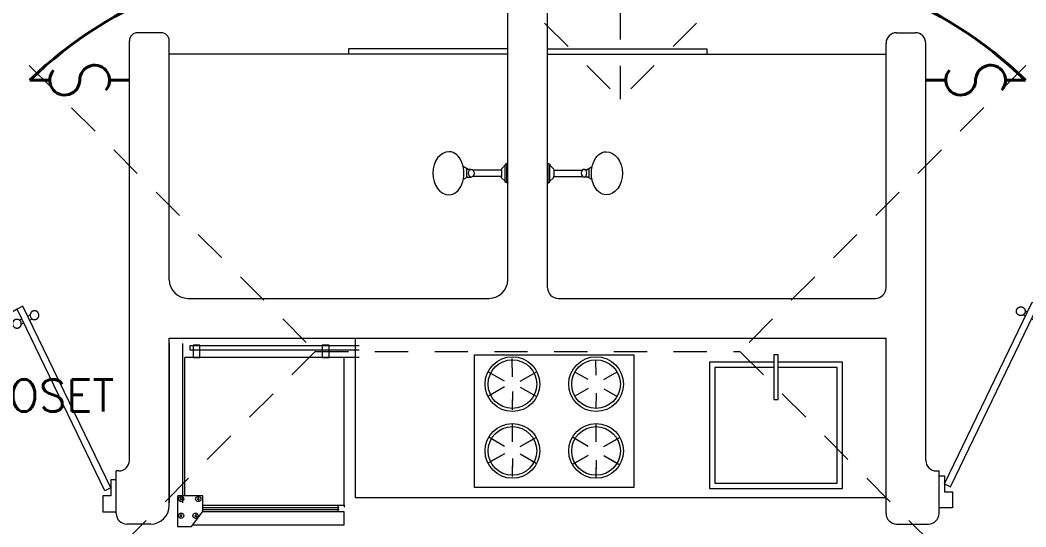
# Model space of a CAD drawing. Header units: metres. Extents: x 14 to 2416, y -346 to 476.
# Drawn here: x 30.04 to 33.828, y -88.087 to -86.178 of the extents above; entities that cross this region are included whole.
import ezdxf

# ---------------------------------------------------------------- set-up
doc = ezdxf.new("R2010")
doc.units = ezdxf.units.M
for name, pattern in [('0', [0]), ('CONTINU', [0]), ('HIDDEN2', [0.1875, 0.125, -0.0625])]:
    doc.linetypes.add(name, pattern=pattern)
doc.layers.get('0').update_dxf_attribs({"linetype": '0', "lineweight": 20})
for name, color, linetype, lineweight in [('01a_Mobiliario', 250, 'Continuous', 0), ('02_mobiliario', 250, 'Continuous', 5), ('A-ANNO-TEXT', 20, 'Continuous', 13), ('A-DOOR', 35, 'Continuous', 5), ('A-WALL', 250, 'Continuous', 20), ('baños', 251, 'Continuous', 0), ('E Salida Interruptores', 22, 'Continuous', 40), ('E Salida Luces', 22, 'Continuous', 40), ('E Tuberia Emp Losa', 22, 'Continuous', 40), ('MOB FIJOS', 251, 'Continuous', 0), ('MOBILIARIOS', 252, 'Continuous', 0), ('textos', 7, 'Continuous', 0)]:
    doc.layers.add(name, color=color, linetype=linetype, lineweight=lineweight)
doc.layers.add('Techos 1', color=7, linetype='HIDDEN2', lineweight=9, true_color=0x42391a)
doc.styles.get("Standard").update_dxf_attribs({"font": 'arial.ttf', "height": 0.1875})

# ---------------------------------------------------------------- blocks, each defined once
blk = doc.blocks.new('P90')
at = {"layer": 'A-DOOR'}
for p, q in [((-0.0476, -0.8576), (0.6364, -0.5264)), ((0.6473, -0.5489), (0.6364, -0.5264)), ((-0.0368, -0.88), (0.6473, -0.5489)), ((0.5843, -0.5517), (0.58, -0.5427)), ((0.5992, -0.5445), (0.5949, -0.5355)), ((0.6101, -0.5669), (0.6144, -0.5759)), ((0.5952, -0.5741), (0.5995, -0.5831)), ((-0.0368, -0.88), (-0.0476, -0.8576))]:
    blk.add_line(p, q, dxfattribs=at)
for points in [[(-0.06, -0.02), (-0.06, -0.05), (-0.12, -0.05), (-0.12, 0), (0, 0), (0, -0.02)], [(-0.0668, -0.88), (-0.0668, -0.85), (-0.1268, -0.85), (-0.1268, -0.9), (-0.0068, -0.9), (-0.0068, -0.88)]]:
    blk.add_lwpolyline(points, close=True, dxfattribs=at)
blk.add_arc((-0.3259, -1.105), 1.1228, 31.0139, 75.0797, dxfattribs=at)
for points in [[(0.5812, -0.5096), (0.5857, -0.5096), (0.5933, -0.5141), (0.5977, -0.5218), (0.5977, -0.5306), (0.5933, -0.5383), (0.5856, -0.5427), (0.5767, -0.5427), (0.5691, -0.5383), (0.5647, -0.5306), (0.5647, -0.5217), (0.5691, -0.514), (0.5768, -0.5096), (0.5812, -0.5096)], [(0.6133, -0.5758), (0.6177, -0.5758), (0.6254, -0.5803), (0.6298, -0.5879), (0.6298, -0.5968), (0.6253, -0.6045), (0.6176, -0.6089), (0.6088, -0.6089), (0.6011, -0.6044), (0.5967, -0.5967), (0.5967, -0.5879), (0.6011, -0.5802), (0.6088, -0.5758), (0.6133, -0.5758)]]:
    blk.add_open_spline(points, degree=2, dxfattribs=at)
blk = doc.blocks.new('A$C013342c3')
at = {"layer": 'baños', "linetype": 'Continuous'}
for p, q in [((0.2775, 0.1152), (0.2731, 0.1152)), ((0.2731, 0.1152), (0.2731, 0.1112)), ((0.2821, 0.1176), (0.2775, 0.1176)), ((0.2775, 0.1176), (0.2775, 0.1152)), ((0.2775, 0.1152), (0.2775, 0.0473)), ((0.2821, 0.1163), (0.2821, 0.1176)), ((0.2821, 0.0462), (0.2821, 0.1163)), ((0.1327, 0.0959, -0.0887), (0.1145, 0.106, -0.1376)), ((0.1447, 0.0959, -0.0497), (0.127, 0.0959, -0.0497)), ((0.127, 0.0959, -0.0497), (0.127, 0.0667, -0.0497)), ((0.2591, 0.0932, -0.0114), (0.1506, 0.0931, -0.0549)), ((0.2592, 0.0984, -1.0732), (0.2591, 0.0932, -0.0114)), ((0.2591, 0.0932, -0.0114), (0.2591, 0.0693, -0.0113)), ((0.2731, 0.1112), (0.2592, 0.0984, -1.0732)), ((0.2731, 0.0513), (0.2731, 0.1112)), ((0.1305, 0.0667, -0.0849), (0.1145, 0.0578, -0.1376)), ((0.127, 0.0667, -0.0497), (0.1446, 0.0667, -0.0497)), ((0.2591, 0.0693, -0.0114), (0.1506, 0.0694, -0.0549)), ((0.2592, 0.0642, -1.0732), (0.2591, 0.0693, -0.0114)), ((0.2731, 0.0513), (0.2592, 0.0642, -1.0732)), ((0.2731, 0.0473), (0.2731, 0.0513)), ((0.2775, 0.0473), (0.2731, 0.0473)), ((0.2775, 0.0449), (0.2775, 0.0473)), ((0.2821, 0.0449), (0.2775, 0.0449)), ((0.2821, 0.0462), (0.2821, 0.0449))]:
    blk.add_line(p, q, dxfattribs=at)
for ratio, start_param, end_param in [(0.757088, 3.141593, 6.283185), (0.681889, 0, 3.141593)]:
    blk.add_ellipse((0.0615, 0.0812, -0.1376), major_axis=(-0.0002, -0.0812), ratio=ratio, start_param=start_param, end_param=end_param, dxfattribs=at)
blk.add_ellipse((0.1447, 0.0813, -0.0497), major_axis=(0, -0.0146), ratio=0.718224, dxfattribs=at)
blk = doc.blocks.new('PL BASE 1N NASAS 09')
at = {"layer": '01a_Mobiliario', "transparency": 33554684}
blk.add_line((-119.0811, -52.5997), (-117.0811, -52.5997), dxfattribs=at)
at = {"layer": '02_mobiliario'}
blk.add_line((-119.0811, -51.9997), (-119.0811, -52.5997), dxfattribs=at)
at = {"layer": 'A-WALL'}
for p, q in [((-118.3561, -51.8097), (-118.3561, -49.0897)), ((-118.5061, -51.7797), (-118.5061, -49.1197)), ((-119.9311, -52.4597), (-119.9311, -50.8797)), ((-119.8111, -50.8497), (-119.9011, -50.8497)), ((-119.7811, -51.7797), (-119.7811, -50.8797)), ((-117.0411, -50.8497), (-116.9711, -50.8497)), ((-117.0811, -51.8097), (-117.0811, -50.8897)), ((-116.9311, -52.4597), (-116.9311, -50.8897)), ((-119.7111, -51.8497), (-118.5761, -51.8497)), ((-118.3161, -51.8497), (-117.1211, -51.8497)), ((-119.7811, -52.6297), (-119.7811, -51.9997)), ((-119.7811, -51.9997), (-117.0811, -51.9997)), ((-117.0811, -52.6597), (-117.0811, -51.9997)), ((-119.9711, -52.4997), (-119.981, -52.4997)), ((-119.981, -52.6597), (-119.981, -52.4997)), ((-116.8911, -52.4997), (-116.8813, -52.4997)), ((-116.8813, -52.6597), (-116.8813, -52.4997)), ((-119.8511, -52.6997), (-119.941, -52.6997)), ((-117.0411, -52.6997), (-116.9213, -52.6997))]:
    blk.add_line(p, q, dxfattribs=at)
for centre, radius, start, end in [((-119.9011, -50.8797), 0.03, 90, 180), ((-119.8111, -50.8797), 0.03, 360, 90), ((-117.0411, -50.8897), 0.04, 90, 180), ((-116.9711, -50.8897), 0.04, 360, 90), ((-119.7111, -51.7797), 0.07, 180, 270), ((-118.5761, -51.7797), 0.07, 270, 360), ((-118.3161, -51.8097), 0.04, 180, 270), ((-117.1211, -51.8097), 0.04, 270, 0), ((-119.9711, -52.4597), 0.04, 270, 360), ((-116.8911, -52.4597), 0.04, 180, 270), ((-119.941, -52.6597), 0.04, 180, 270), ((-119.8511, -52.6297), 0.07, 270, 0), ((-117.0411, -52.6597), 0.04, 180, 270), ((-116.9213, -52.6597), 0.04, 270, 0)]:
    blk.add_arc(centre, radius, start, end, dxfattribs=at)
at = {"layer": 'baños'}
for p, q in [((-119.1061, -50.9107), (-119.1061, -50.9307)), ((-118.5061, -50.9107), (-119.1061, -50.9107)), ((-118.3561, -50.9107), (-117.7561, -50.9107)), ((-117.7561, -50.9107), (-117.7561, -50.9307)), ((-118.5061, -50.9307), (-119.7811, -50.9307)), ((-118.3561, -50.9307), (-117.0811, -50.9307))]:
    blk.add_line(p, q, dxfattribs=at)
at = {"layer": 'MOB FIJOS', "transparency": 33554684}
for points in [[(-117.5034, -52.0904), (-117.7454, -52.0904), (-117.7454, -52.5654), (-117.2454, -52.5654), (-117.2454, -52.0904), (-117.4874, -52.0904)], [(-117.5034, -52.1104), (-117.7254, -52.1104), (-117.7254, -52.5454), (-117.2654, -52.5454), (-117.2654, -52.1104), (-117.4874, -52.1104)]]:
    blk.add_lwpolyline(points, dxfattribs=at)
at = {"layer": 'MOB FIJOS', "ltscale": 0.005, "transparency": 33554684}
blk.add_lwpolyline([(-117.5034, -52.2311), (-117.4874, -52.2311), (-117.4874, -52.0619), (-117.5034, -52.0619)], close=True, dxfattribs=at)
at = {"layer": 'Techos 1'}
for p, q in [((-118.0811, -51.0997), (-118.0811, -39.3997)), ((-123.3311, -47.9498), (-119.2311, -52.0497)), ((-121.2311, -47.9498), (-118.0811, -51.0997)), ((-114.9311, -47.9497), (-118.0811, -51.0997)), ((-113.5311, -47.9497), (-117.6311, -52.0497)), ((-119.2311, -52.0497), (-123.3311, -56.1498)), ((-119.2311, -52.0497), (-117.6311, -52.0497)), ((-117.6311, -52.0497), (-113.5311, -56.1497))]:
    blk.add_line(p, q, dxfattribs=at)
at = {"layer": 'A-DOOR', "xscale": -1, "rotation": 270}
blk.add_blockref('P90', (-115.9811, -52.5114), dxfattribs=at)
at = {"layer": 'A-DOOR', "rotation": 90.00000000000001}
blk.add_blockref('P90', (-120.881, -52.5264), dxfattribs=at)
at = {"layer": 'baños', "linetype": 'CONTINU'}
blk.add_blockref('A$C013342c3', (-118.7882, -51.4598), dxfattribs=at)
at = {"layer": 'baños', "linetype": 'CONTINU', "xscale": -1}
blk.add_blockref('A$C013342c3', (-118.0739, -51.4598), dxfattribs=at)
at = {"layer": 'baños', "linetype": 'Continuous'}
for tag, p in [('MODELNUMBER', (-121.6562, -54.8273)), ('TRADENAME', (-121.6562, -54.8273)), ('PRODUCT', (-121.6562, -54.8274)), ('MATERIAL', (-121.6562, -54.8274))]:
    blk.add_attdef(tag, p, '', height=0.0000254, rotation=359.9999, dxfattribs=at)
at = {"layer": 'textos', "insert": (-119.9886, -52.2753), "char_height": 0.15, "width": 3.404877, "attachment_point": 9}
blk.add_mtext('{\\Fromans|c0;\\H0.8x;CLOSET\\H1.25x; }', dxfattribs=at)
blk = doc.blocks.new('PL MUEBLES 1N NASAS 09')
at = {"layer": '02_mobiliario'}
blk.add_line((42.4805, 36.184), (42.4805, 35.584), dxfattribs=at)
at = {"layer": 'MOBILIARIOS'}
for p, q in [((42.5305, 36.184), (42.5305, 35.584)), ((43.1953, 36.1311), (42.5395, 36.1311)), ((42.5395, 35.6099), (42.5395, 36.1311)), ((43.1395, 35.5744), (43.1395, 36.1311)), ((43.1395, 35.5744), (43.1395, 36.1311)), ((42.5115, 35.6099), (42.5115, 35.495)), ((42.6068, 35.6099), (42.5126, 35.6099)), ((42.5204, 35.5979), (42.5288, 35.5979)), ((42.5246, 35.6043), (42.5246, 35.5926)), ((42.5854, 35.5973), (42.5938, 35.5973)), ((42.5896, 35.6037), (42.5896, 35.592)), ((42.6068, 35.5507), (42.6068, 35.6099)), ((42.5246, 35.5417), (42.5246, 35.5299)), ((42.5638, 35.495), (42.6068, 35.5507)), ((42.5801, 35.5417), (42.5801, 35.5299)), ((42.6067, 35.5507), (43.1375, 35.5507)), ((42.6068, 35.5744), (43.1395, 35.5744)), ((42.6068, 35.5656), (43.1176, 35.5656)), ((42.6068, 35.5583), (43.1177, 35.5583)), ((43.1375, 35.5507), (43.1375, 35.4992)), ((43.1395, 35.5744), (43.1395, 35.5673)), ((42.5204, 35.5352), (42.5288, 35.5352)), ((42.5759, 35.5352), (42.5843, 35.5352)), ((42.5115, 35.495), (42.5638, 35.495)), ((43.1375, 35.4992), (42.5671, 35.4992))]:
    blk.add_line(p, q, dxfattribs=at)
at = {"layer": 'MOBILIARIOS', "transparency": 33554684}
for p, q in [((43.7729, 36.0586, -0.2267), (43.7726, 36.1273, -0.2267)), ((44.088, 36.065, -0.2245), (44.0878, 36.1222, -0.2245)), ((43.7432, 36.0413, -0.2267), (43.6836, 36.0754, -0.2267)), ((43.8027, 36.0415, -0.2267), (43.8621, 36.0761, -0.2267)), ((44.0584, 36.0477, -0.2245), (44.0087, 36.0761, -0.2245)), ((44.1179, 36.0479, -0.2245), (44.1673, 36.0767, -0.2245)), ((43.7432, 36.0199, -0.2267), (43.6836, 35.9858, -0.2267)), ((43.7729, 36.0026, -0.2267), (43.7726, 35.9339, -0.2267)), ((43.7729, 36.0026, -0.2267), (43.7727, 35.9454, -0.2267)), ((43.8027, 36.0197, -0.2267), (43.8621, 35.9851, -0.2267)), ((44.0584, 36.0136, -0.2245), (44.0087, 35.9851, -0.2245)), ((44.088, 35.9962, -0.2245), (44.0878, 35.939, -0.2245)), ((44.1179, 36.0133, -0.2245), (44.1673, 35.9845, -0.2245)), ((43.7732, 35.8134, -0.2245), (43.7735, 35.8821, -0.2245)), ((44.0883, 35.8134, -0.2245), (44.0886, 35.8821, -0.2245)), ((43.7732, 35.8134, -0.2245), (43.7735, 35.8707, -0.2245)), ((44.0883, 35.8134, -0.2245), (44.0886, 35.8707, -0.2245)), ((43.7434, 35.7964, -0.2245), (43.684, 35.831, -0.2245)), ((43.7434, 35.7964, -0.2245), (43.6939, 35.8252, -0.2245)), ((43.8029, 35.7961, -0.2245), (43.8625, 35.8302, -0.2245)), ((43.8029, 35.7961, -0.2245), (43.8526, 35.8246, -0.2245)), ((44.0585, 35.7964, -0.2245), (43.9991, 35.831, -0.2245)), ((44.0585, 35.7964, -0.2245), (44.009, 35.8252, -0.2245)), ((44.118, 35.7961, -0.2245), (44.1777, 35.8302, -0.2245)), ((44.118, 35.7961, -0.2245), (44.1677, 35.8246, -0.2245)), ((43.7432, 35.7684, -0.2267), (43.6836, 35.7343, -0.2267)), ((43.7432, 35.7684, -0.2267), (43.6935, 35.74, -0.2267)), ((43.8027, 35.7682, -0.2267), (43.8522, 35.7393, -0.2267)), ((43.8027, 35.7682, -0.2267), (43.8621, 35.7336, -0.2267)), ((43.7729, 35.7511, -0.2267), (43.7726, 35.6824, -0.2267)), ((43.7729, 35.7511, -0.2267), (43.7727, 35.6939, -0.2267)), ((44.0584, 35.762, -0.2245), (43.9987, 35.7279, -0.2245)), ((44.0584, 35.762, -0.2245), (44.0087, 35.7336, -0.2245)), ((44.088, 35.7447, -0.2245), (44.0878, 35.676, -0.2245)), ((44.088, 35.7447, -0.2245), (44.0878, 35.6875, -0.2245)), ((44.1179, 35.7618, -0.2245), (44.1772, 35.7272, -0.2245)), ((44.1179, 35.7618, -0.2245), (44.1673, 35.7329, -0.2245))]:
    blk.add_line(p, q, dxfattribs=at)
at = {"layer": 'MOBILIARIOS'}
for points in [[(43.1953, 36.1744), (42.5581, 36.1744), (42.5581, 36.1603)], [(42.5581, 36.1603), (43.1953, 36.1603)], [(42.5701, 36.1772), (42.5701, 36.1312), (42.5962, 36.1312), (42.5962, 36.1776), (42.5706, 36.1776)], [(43.0561, 36.1772), (43.0561, 36.1312), (43.0822, 36.1312), (43.0822, 36.1776), (43.0566, 36.1776)]]:
    blk.add_lwpolyline(points, dxfattribs=at)
at = {"layer": 'MOBILIARIOS', "transparency": 33554684}
blk.add_lwpolyline([(43.6305, 36.1411), (44.2305, 36.1411), (44.2305, 35.6411), (43.6305, 35.6411)], close=True, dxfattribs=at)
at = {"layer": 'MOBILIARIOS'}
blk.add_lwpolyline([(43.1167, 35.5744, 0.07449), (43.1157, 35.5736, 0.142933), (43.1154, 35.5729, 0.012436), (43.1153, 35.5721, 0.008719), (43.1153, 35.5709, 0.012824), (43.1152, 35.5686, 0.170045), (43.1153, 35.5684, 0.064909), (43.1155, 35.5682, -0.028465), (43.1158, 35.5679, -0.000964), (43.116, 35.5677, 0.000975), (43.1161, 35.5676, 0.016252), (43.1166, 35.5671, -0.007259), (43.117, 35.5667, -0.101341), (43.1175, 35.5659, -0.125391), (43.1176, 35.5652, -0.099398), (43.1174, 35.5648, -0.066636), (43.117, 35.5643, -0.114144), (43.1165, 35.564, 0.158175), (43.116, 35.5637, 0.070805), (43.1156, 35.5631, 0.101338), (43.1154, 35.5625, 0.006939), (43.1154, 35.5624, 0.003583), (43.1154, 35.562, 0.021021), (43.1155, 35.5605, 0.123419), (43.1156, 35.5602, 0.070149), (43.1157, 35.5601, 0.010726), (43.1167, 35.5593, 0.015913), (43.1171, 35.559, -0.053707), (43.1176, 35.5587, -0.153884), (43.1177, 35.5585, -0.043445), (43.1177, 35.5579, -0.103673), (43.1176, 35.557, -0.146244), (43.1172, 35.5565, -0.17565), (43.1168, 35.5564, 0.187862), (43.1163, 35.5562, 0.056397), (43.116, 35.5559, 0.073542), (43.1158, 35.5556, 0.071127), (43.1157, 35.5552, 0.026182), (43.1156, 35.5541, 0.04809), (43.1157, 35.5526, 0.143234), (43.116, 35.5521, 0.172942), (43.1166, 35.5518, -0.069337), (43.1172, 35.5515, -0.029957), (43.1176, 35.5512, -0.026207), (43.1179, 35.5508)], format="xyb", dxfattribs=at)
at = {"layer": 'MOBILIARIOS', "transparency": 33554684}
for centre, radius in [((43.7731, 36.0306, -0.2245), 0.1031), ((43.7731, 36.0306, -0.2245), 0.0916), ((44.0882, 36.0306, -0.2245), 0.1031), ((44.0882, 36.0306, -0.2245), 0.0916), ((43.7731, 35.7791, -0.2245), 0.1031), ((44.0882, 35.7791, -0.2245), 0.1031), ((43.7731, 35.7791, -0.2245), 0.0916), ((44.0882, 35.7791, -0.2245), 0.0916)]:
    blk.add_circle(centre, radius, dxfattribs=at)
at = {"layer": 'MOBILIARIOS'}
for centre in [(42.5251, 35.5976), (42.5897, 35.5976), (42.5251, 35.5351), (42.579, 35.5351)]:
    blk.add_circle(centre, 0.00987, dxfattribs=at)
at = {"layer": 'baños'}
blk.add_blockref('PL BASE 1N NASAS 09', (162.2615, 88.2033), dxfattribs=at)
blk = doc.blocks.new('A$Cbef68299')
blk.add_blockref('PL MUEBLES 1N NASAS 09', (-30.7659, -32.0535))
blk = doc.blocks.new('A$Cc5be7df0')
at = {"layer": 'A-ANNO-TEXT'}
blk.add_blockref('A$Cbef68299', (4.1493, 17.337), dxfattribs=at)
blk = doc.blocks.new('*U458')
at = {"layer": 'E Salida Interruptores'}
for p, q in [((-0.3, 0), (-0.375, 0)), ((-0.075, 0), (0, 0))]:
    blk.add_line(p, q, dxfattribs=at)
for centre, start, end in [((-0.13125, 0), 318.18969, 180), ((-0.24375, 0), 138.18969, 0)]:
    blk.add_arc(centre, 0.05625, start, end, dxfattribs=at)
blk = doc.blocks.new('*U603')
at = {"layer": 'E Salida Interruptores'}
for p, q in [((-0.3, 0), (-0.375, 0)), ((-0.075, 0), (0, 0))]:
    blk.add_line(p, q, dxfattribs=at)
for centre, start, end in [((-0.24375, 0), 0, 221.81031), ((-0.13125, 0), 180, 41.81031)]:
    blk.add_arc(centre, 0.05625, start, end, dxfattribs=at)

msp = doc.modelspace()

# ---------------------------------------------------------------- linework, layer by layer
at = {"layer": 'E Salida Luces'}
for centre, start, end in [((31.1533, -87.5108), 86.814, 134.2246), ((32.7499, -87.5108), 45.7754, 93.186)]:
    msp.add_arc(centre, 1.5437, start, end, dxfattribs=at)

# ---------------------------------------------------------------- block references
at = {"layer": 'A-ANNO-TEXT'}
msp.add_blockref('A$Cc5be7df0', (14.7377, -108.8632), dxfattribs=at)
at = {"layer": 'E Tuberia Emp Losa'}
msp.add_blockref('*U458', (30.4516, -86.4045), dxfattribs=at)
at = {"layer": 'E Tuberia Emp Losa', "xscale": -1}
msp.add_blockref('*U603', (33.4516, -86.4045), dxfattribs=at)

doc.saveas('drawing.dxf')
